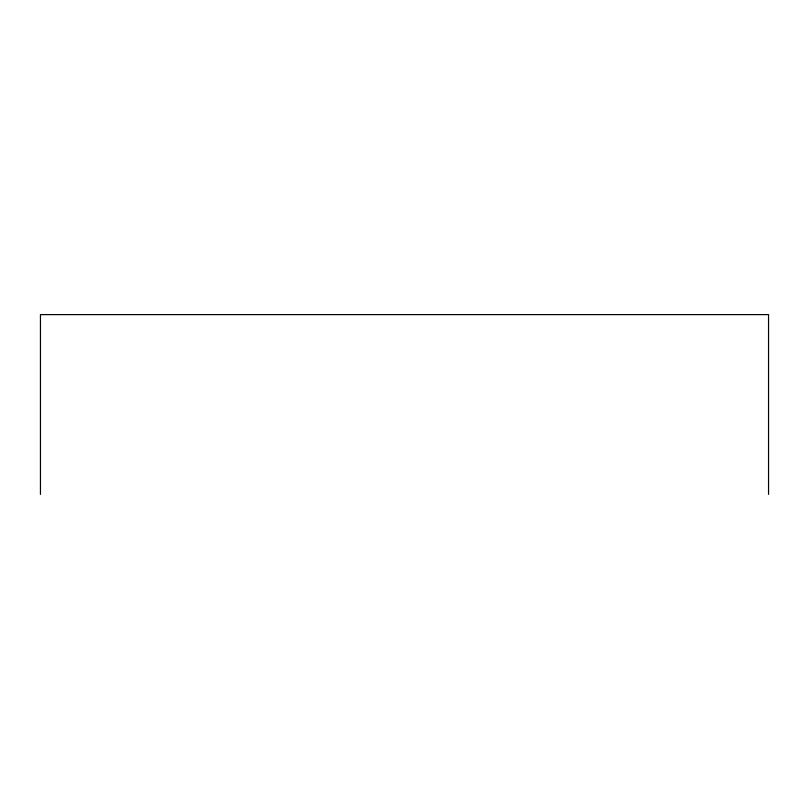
<?xml version="1.0" encoding="UTF-8"?>
<svg xmlns="http://www.w3.org/2000/svg" width="809" height="809" viewBox="0 0 809 809"><rect width="100%" height="100%" fill="white"/><g stroke="black" fill="none" stroke-linecap="round" stroke-linejoin="round"><path stroke-width="1.21" d="M768.55 494.39L768.55 314.61L40.45 314.61L40.45 494.39"/></g></svg>
